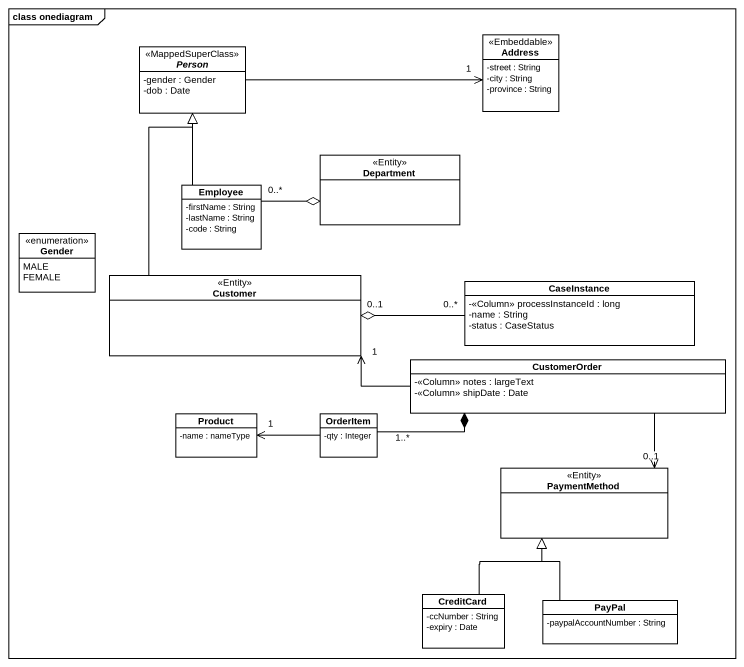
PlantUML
@startuml
mainframe class onediagram
hide circle
hide empty members
skinparam classAttributeIconSize 0
abstract class "Person" as Person_ <<MappedSuperClass>> {
  -gender : Gender
  -dob : Date
}
class Address <<Embeddable>> {
  -street : String
  -city : String
  -province : String
}
class Department <<Entity>>
class Employee {
  -firstName : String
  -lastName : String
  -code : String
}
enum Gender {
  MALE
  FEMALE
}
class Customer <<Entity>>
class CaseInstance {
  -<<Column>> processInstanceId : long
  -name : String
  -status : CaseStatus
}
class CustomerOrder {
  -<<Column>> notes : largeText
  -<<Column>> shipDate : Date
}
class Product {
  -name : nameType
}
class OrderItem {
  -qty : Integer
}
class PaymentMethod <<Entity>>
class CreditCard {
  -ccNumber : String
  -expiry : Date
}
class PayPal {
  -paypalAccountNumber : String
}
Person_ -right-> "1" Address
Department o-left- "0..*" Employee
Employee -up-|> Person_
Customer -up-|> Person_
Customer "0..1" o-right- "0..*" CaseInstance
CustomerOrder -left-> "1" Customer
CustomerOrder *-left- "1..*" OrderItem
CustomerOrder --> "0..1" PaymentMethod
OrderItem -left-> "1" Product
CreditCard -up-|> PaymentMethod
PayPal -up-|> PaymentMethod
@enduml
